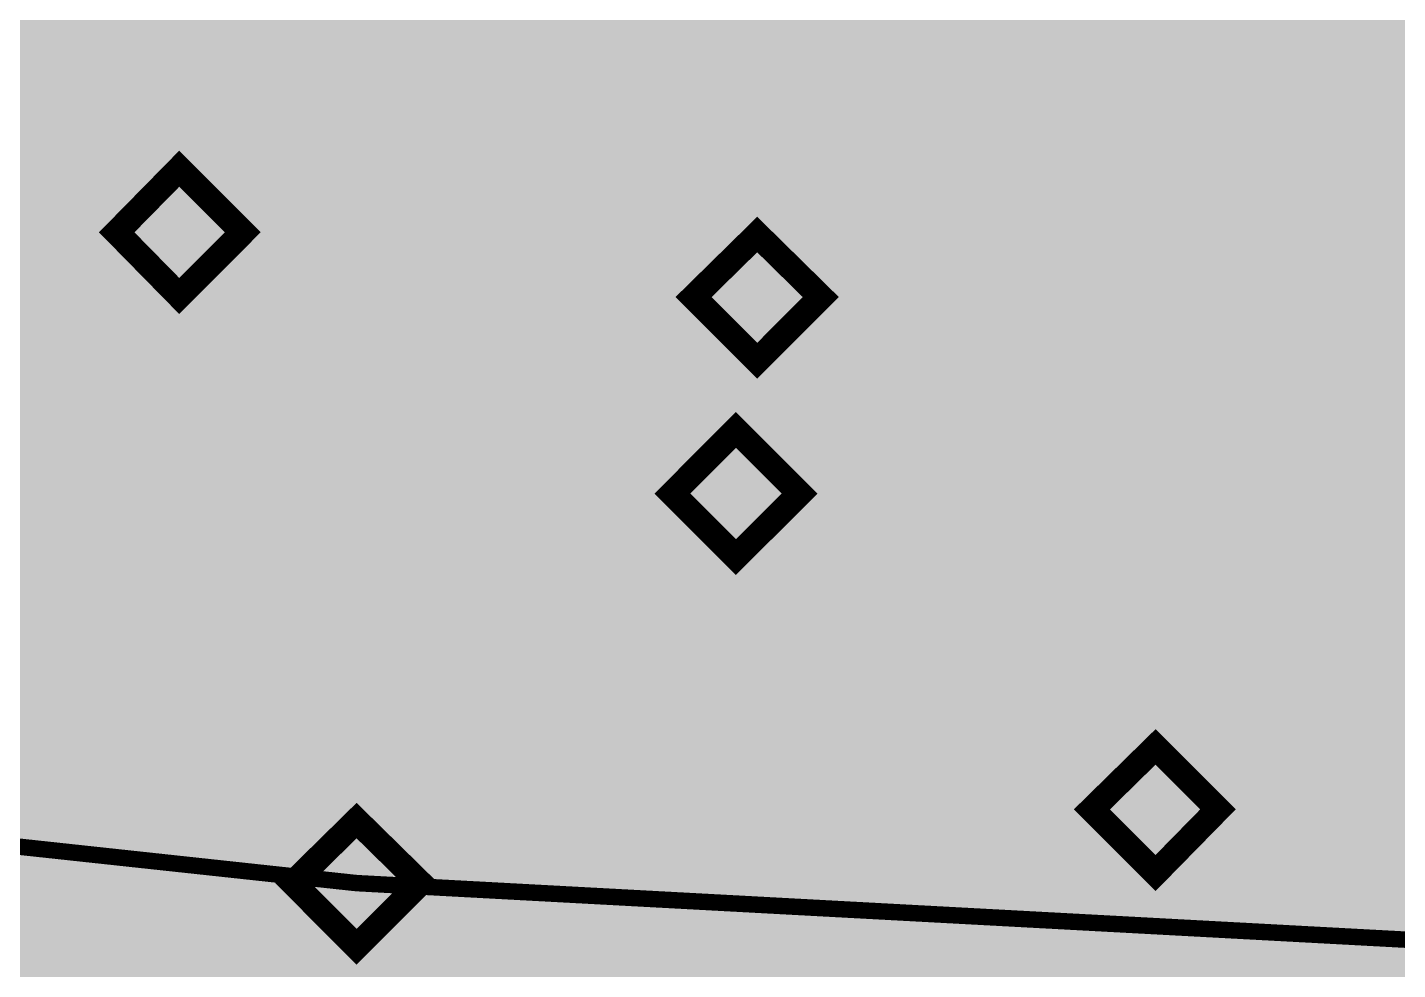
# Model space of a CAD drawing. Header units: millimetres. Extents: x 92 to 588, y 96 to 434.
# Drawn here: x 525.25 to 546.91, y 303.34 to 318.23 of the extents above; entities that cross this region are included whole.
import ezdxf

# ---------------------------------------------------------------- set-up
doc = ezdxf.new("R2010")
doc.units = ezdxf.units.MM
doc.layers.add('H', color=7, linetype='Continuous')
doc.layers.add('P', color=7, linetype='Continuous')

msp = doc.modelspace()

# ---------------------------------------------------------------- hatches: boundary and pattern name
at = {"layer": 'H', "linetype": 'Continuous'}
for points in [[(291.162, 223.903), (291.162, 433.788), (588.166, 433.788), (588.166, 223.903), (291.162, 223.903)], [(527.647, 313.984), (526.659, 314.99), (527.647, 315.995), (528.652, 314.99), (527.647, 313.984)], [(536.784, 312.961), (535.778, 313.967), (536.784, 314.955), (537.789, 313.967), (536.784, 312.961)], [(526.43, 311.515), (526.341, 311.515), (526.183, 311.55), (526.112, 311.568), (526.041, 311.603), (525.918, 311.691), (525.865, 311.744), (525.795, 311.815), (525.689, 312.009), (525.653, 312.115), (525.618, 312.238), (525.583, 312.538), (525.583, 312.697), (525.583, 312.873), (525.618, 313.173), (525.653, 313.314), (525.689, 313.438), (525.795, 313.685), (525.865, 313.773), (525.936, 313.879), (526.112, 314.02), (526.218, 314.09), (526.341, 314.143), (526.588, 314.196), (526.747, 314.196), (526.818, 314.196), (526.906, 314.196), (526.976, 314.178), (527.029, 314.161), (527.029, 313.826), (526.959, 313.861), (526.888, 313.879), (526.8, 313.896), (526.694, 313.896), (526.606, 313.896), (526.465, 313.861), (526.341, 313.808), (526.218, 313.738), (526.165, 313.685), (526.13, 313.632), (526.041, 313.491), (525.989, 313.332), (525.953, 313.138), (525.936, 313.032), (526.041, 312.856), (525.936, 312.785), (525.936, 312.75), (525.936, 312.679), (525.936, 312.626), (525.936, 312.503), (525.953, 312.273), (525.989, 312.185), (526.006, 312.115), (526.077, 311.991), (526.112, 311.938), (526.183, 311.868), (526.271, 311.833), (526.341, 311.797), (526.43, 311.797), (526.535, 311.797), (526.659, 311.85), (526.747, 311.903), (526.782, 311.938), (526.8, 311.974), (526.853, 312.079), (526.906, 312.238), (526.906, 312.397), (526.906, 312.468), (526.888, 312.609), (526.87, 312.662), (526.835, 312.714), (526.765, 312.803), (526.729, 312.838), (526.694, 312.873), (526.624, 312.908), (526.571, 312.908), (526.482, 312.926), (526.394, 312.926), (526.271, 312.926), (526.165, 312.891), (526.041, 312.856), (525.936, 313.032), (526.059, 313.12), (526.183, 313.173), (526.253, 313.191), (526.394, 313.208), (526.482, 313.208), (526.624, 313.208), (526.747, 313.191), (526.8, 313.173), (526.906, 313.103), (526.976, 313.067), (527.047, 313.014), (527.153, 312.873), (527.188, 312.785), (527.223, 312.697), (527.259, 312.503), (527.259, 312.309), (527.223, 312.115), (527.188, 312.027), (527.153, 311.956), (527.065, 311.815), (527.012, 311.762), (526.959, 311.691), (526.818, 311.603), (526.747, 311.568), (526.676, 311.55), (526.518, 311.515), (526.43, 311.515)], [(528.581, 311.568), (528.581, 312.45), (528.581, 312.732), (528.581, 313.738), (527.717, 312.732), (528.581, 312.732), (528.581, 312.45), (527.453, 312.45), (527.453, 312.82), (528.599, 314.143), (528.917, 314.143), (528.917, 312.732), (529.234, 312.732), (529.234, 312.45), (528.917, 312.45), (528.917, 311.568), (528.581, 311.568)], [(531.633, 311.568), (531.633, 312.45), (531.633, 312.732), (531.633, 313.738), (530.769, 312.732), (531.633, 312.732), (531.633, 312.45), (530.486, 312.45), (530.486, 312.82), (531.651, 314.143), (531.968, 314.143), (531.968, 312.732), (532.286, 312.732), (532.286, 312.45), (531.968, 312.45), (531.968, 311.568), (531.633, 311.568)], [(533.379, 311.515), (533.291, 311.515), (533.132, 311.55), (533.062, 311.568), (532.991, 311.603), (532.868, 311.691), (532.797, 311.744), (532.744, 311.815), (532.638, 312.009), (532.603, 312.115), (532.568, 312.238), (532.515, 312.538), (532.515, 312.697), (532.515, 312.873), (532.55, 313.173), (532.585, 313.314), (532.621, 313.438), (532.727, 313.685), (532.797, 313.773), (532.868, 313.879), (533.062, 314.02), (533.168, 314.09), (533.273, 314.143), (533.538, 314.196), (533.679, 314.196), (533.767, 314.196), (533.838, 314.196), (533.908, 314.178), (533.979, 314.161), (533.979, 313.826), (533.908, 313.861), (533.82, 313.879), (533.732, 313.896), (533.626, 313.896), (533.556, 313.896), (533.415, 313.861), (533.273, 313.808), (533.168, 313.738), (533.115, 313.685), (533.062, 313.632), (532.991, 313.491), (532.921, 313.332), (532.885, 313.138), (532.868, 313.032), (532.991, 312.856), (532.868, 312.785), (532.868, 312.75), (532.868, 312.679), (532.868, 312.626), (532.868, 312.503), (532.903, 312.273), (532.921, 312.185), (532.956, 312.115), (533.009, 311.991), (533.044, 311.938), (533.132, 311.868), (533.203, 311.833), (533.291, 311.797), (533.379, 311.797), (533.485, 311.797), (533.609, 311.85), (533.679, 311.903), (533.714, 311.938), (533.75, 311.974), (533.785, 312.079), (533.838, 312.238), (533.838, 312.397), (533.838, 312.468), (533.82, 312.609), (533.803, 312.662), (533.785, 312.714), (533.714, 312.803), (533.661, 312.838), (533.626, 312.873), (533.556, 312.908), (533.52, 312.908), (533.432, 312.926), (533.344, 312.926), (533.22, 312.926), (533.097, 312.891), (532.991, 312.856), (532.868, 313.032), (532.991, 313.12), (533.132, 313.173), (533.203, 313.191), (533.344, 313.208), (533.415, 313.208), (533.556, 313.208), (533.679, 313.191), (533.732, 313.173), (533.855, 313.103), (533.908, 313.067), (533.979, 313.014), (534.085, 312.873), (534.12, 312.785), (534.155, 312.697), (534.191, 312.503), (534.191, 312.309), (534.155, 312.115), (534.138, 312.027), (534.102, 311.956), (534.014, 311.815), (533.961, 311.762), (533.891, 311.691), (533.767, 311.603), (533.697, 311.568), (533.626, 311.55), (533.467, 311.515), (533.379, 311.515)], [(529.657, 311.568), (529.657, 312.062), (530.063, 312.062), (530.063, 311.568), (529.657, 311.568)], [(536.448, 309.857), (535.443, 310.862), (536.448, 311.868), (537.454, 310.862), (536.448, 309.857)], [(537.454, 308.463), (537.366, 308.463), (537.207, 308.499), (537.136, 308.516), (537.066, 308.552), (536.942, 308.64), (536.872, 308.693), (536.819, 308.763), (536.713, 308.957), (536.678, 309.063), (536.642, 309.187), (536.607, 309.487), (536.59, 309.645), (536.59, 309.822), (536.625, 310.122), (536.66, 310.263), (536.695, 310.386), (536.801, 310.633), (536.872, 310.721), (536.96, 310.827), (537.136, 310.968), (537.242, 311.039), (537.348, 311.092), (537.613, 311.145), (537.754, 311.145), (537.842, 311.145), (537.912, 311.145), (537.983, 311.127), (538.054, 311.109), (538.054, 310.774), (537.983, 310.809), (537.895, 310.827), (537.807, 310.845), (537.701, 310.845), (537.63, 310.845), (537.489, 310.809), (537.348, 310.757), (537.242, 310.686), (537.189, 310.633), (537.136, 310.58), (537.066, 310.439), (536.995, 310.28), (536.96, 310.086), (536.942, 309.98), (537.066, 309.804), (536.942, 309.733), (536.942, 309.698), (536.942, 309.663), (536.942, 309.628), (536.942, 309.575), (536.942, 309.451), (536.978, 309.222), (536.995, 309.134), (537.03, 309.063), (537.083, 308.94), (537.136, 308.887), (537.207, 308.816), (537.277, 308.781), (537.366, 308.746), (537.454, 308.746), (537.56, 308.746), (537.683, 308.799), (537.754, 308.852), (537.789, 308.887), (537.824, 308.922), (537.877, 309.028), (537.912, 309.187), (537.912, 309.345), (537.912, 309.416), (537.895, 309.557), (537.877, 309.61), (537.86, 309.663), (537.789, 309.751), (537.736, 309.786), (537.701, 309.822), (537.63, 309.857), (537.595, 309.857), (537.507, 309.875), (537.419, 309.875), (537.295, 309.875), (537.172, 309.839), (537.066, 309.804), (536.942, 309.98), (537.083, 310.069), (537.207, 310.122), (537.277, 310.139), (537.419, 310.157), (537.489, 310.157), (537.63, 310.157), (537.754, 310.139), (537.807, 310.122), (537.93, 310.051), (537.983, 310.016), (538.054, 309.963), (538.159, 309.822), (538.195, 309.733), (538.23, 309.645), (538.265, 309.469), (538.265, 309.345), (538.265, 309.257), (538.23, 309.063), (538.212, 308.975), (538.177, 308.904), (538.089, 308.763), (538.036, 308.71), (537.965, 308.64), (537.842, 308.552), (537.771, 308.516), (537.701, 308.499), (537.542, 308.463), (537.454, 308.463)], [(539.606, 308.516), (539.606, 309.398), (539.606, 309.681), (539.606, 310.686), (538.741, 309.681), (539.606, 309.681), (539.606, 309.398), (538.459, 309.398), (538.459, 309.769), (539.623, 311.092), (539.941, 311.092), (539.941, 309.681), (540.241, 309.681), (540.241, 309.398), (539.941, 309.398), (539.941, 308.516), (539.606, 308.516)], [(542.216, 308.463), (542.022, 308.481), (541.934, 308.499), (541.758, 308.552), (541.617, 308.622), (541.617, 308.993), (541.758, 308.904), (541.934, 308.834), (542.022, 308.799), (542.199, 308.763), (542.287, 308.763), (542.393, 308.763), (542.499, 308.799), (542.551, 308.816), (542.64, 308.869), (542.693, 308.904), (542.745, 308.975), (542.798, 309.081), (542.816, 309.116), (542.834, 309.24), (542.834, 309.381), (542.798, 309.487), (542.781, 309.539), (542.763, 309.575), (542.71, 309.645), (542.675, 309.681), (542.587, 309.716), (542.499, 309.751), (542.393, 309.769), (542.287, 309.769), (542.128, 309.769), (542.128, 310.051), (542.252, 310.051), (542.357, 310.069), (542.551, 310.122), (542.64, 310.174), (542.675, 310.192), (542.728, 310.263), (542.781, 310.386), (542.781, 310.492), (542.781, 310.545), (542.763, 310.615), (542.745, 310.651), (542.728, 310.686), (542.675, 310.757), (542.64, 310.774), (542.569, 310.809), (542.499, 310.827), (542.41, 310.845), (542.322, 310.845), (542.234, 310.845), (542.146, 310.827), (542.04, 310.809), (541.952, 310.774), (541.881, 310.739), (541.811, 310.704), (541.758, 310.651), (541.705, 310.633), (541.687, 310.986), (541.811, 311.056), (541.987, 311.109), (542.075, 311.127), (542.269, 311.145), (542.357, 311.145), (542.516, 311.145), (542.657, 311.109), (542.728, 311.092), (542.851, 311.039), (542.904, 311.003), (542.957, 310.968), (543.045, 310.862), (543.063, 310.809), (543.098, 310.739), (543.134, 310.598), (543.134, 310.527), (543.116, 310.421), (543.045, 310.227), (542.992, 310.157), (542.922, 310.069), (542.745, 309.98), (542.657, 309.945), (542.728, 309.91), (542.834, 309.875), (542.922, 309.822), (542.992, 309.751), (543.045, 309.716), (543.098, 309.628), (543.134, 309.557), (543.151, 309.504), (543.169, 309.363), (543.186, 309.275), (543.169, 309.187), (543.151, 309.028), (543.116, 308.957), (543.081, 308.887), (543.01, 308.763), (542.957, 308.693), (542.887, 308.64), (542.763, 308.552), (542.675, 308.516), (542.604, 308.499), (542.41, 308.463), (542.322, 308.463), (542.216, 308.463)], [(544.386, 308.463), (544.298, 308.463), (544.139, 308.499), (544.068, 308.516), (543.998, 308.552), (543.874, 308.64), (543.821, 308.693), (543.751, 308.763), (543.645, 308.957), (543.61, 309.063), (543.575, 309.187), (543.539, 309.487), (543.539, 309.822), (543.575, 310.122), (543.61, 310.263), (543.645, 310.386), (543.751, 310.633), (543.821, 310.721), (543.892, 310.827), (544.068, 310.968), (544.174, 311.039), (544.298, 311.092), (544.545, 311.145), (544.686, 311.145), (544.774, 311.145), (544.862, 311.145), (544.933, 311.127), (544.986, 311.109), (544.986, 310.774), (544.915, 310.809), (544.845, 310.827), (544.739, 310.845), (544.65, 310.845), (544.562, 310.845), (544.421, 310.809), (544.298, 310.757), (544.174, 310.686), (544.121, 310.633), (544.068, 310.58), (543.998, 310.439), (543.945, 310.28), (543.892, 310.086), (543.892, 309.98), (543.998, 309.804), (543.892, 309.733), (543.892, 309.698), (543.892, 309.663), (543.892, 309.628), (543.874, 309.575), (543.892, 309.451), (543.91, 309.222), (543.927, 309.134), (543.963, 309.063), (544.033, 308.94), (544.068, 308.887), (544.139, 308.816), (544.227, 308.781), (544.298, 308.746), (544.386, 308.746), (544.492, 308.746), (544.615, 308.799), (544.703, 308.852), (544.721, 308.887), (544.756, 308.922), (544.809, 309.028), (544.845, 309.187), (544.862, 309.345), (544.862, 309.416), (544.845, 309.557), (544.809, 309.61), (544.792, 309.663), (544.721, 309.751), (544.686, 309.786), (544.65, 309.822), (544.562, 309.857), (544.527, 309.857), (544.439, 309.875), (544.351, 309.875), (544.227, 309.875), (544.121, 309.839), (543.998, 309.804), (543.892, 309.98), (544.015, 310.069), (544.139, 310.122), (544.21, 310.139), (544.351, 310.157), (544.421, 310.157), (544.58, 310.157), (544.686, 310.139), (544.756, 310.122), (544.862, 310.051), (544.933, 310.016), (545.003, 309.963), (545.109, 309.822), (545.144, 309.733), (545.18, 309.645), (545.215, 309.469), (545.215, 309.345), (545.215, 309.257), (545.18, 309.063), (545.144, 308.975), (545.109, 308.904), (545.021, 308.763), (544.968, 308.71), (544.915, 308.64), (544.774, 308.552), (544.703, 308.516), (544.633, 308.499), (544.474, 308.463), (544.386, 308.463)], [(540.664, 308.516), (540.664, 309.01), (541.087, 309.01), (541.087, 308.516), (540.664, 308.516)], [(524.701, 305.535), (524.542, 305.571), (524.472, 305.588), (524.401, 305.624), (524.278, 305.712), (524.225, 305.765), (524.154, 305.835), (524.048, 306.029), (524.013, 306.135), (523.978, 306.259), (523.942, 306.558), (523.942, 306.717), (523.942, 306.894), (523.978, 307.193), (524.013, 307.335), (524.048, 307.458), (524.154, 307.705), (524.225, 307.811), (524.295, 307.899), (524.472, 308.058), (524.577, 308.111), (524.701, 308.164), (524.948, 308.217), (525.089, 308.217), (525.177, 308.217), (525.248, 308.217), (525.336, 308.199), (525.389, 308.181), (525.389, 307.846), (525.318, 307.881), (525.23, 307.899), (525.142, 307.917), (525.054, 307.917), (524.965, 307.917), (524.824, 307.899), (524.701, 307.846), (524.577, 307.758), (524.525, 307.705), (524.472, 307.652), (524.401, 307.511), (524.348, 307.352), (524.295, 307.158), (524.295, 307.052), (524.401, 306.876), (524.295, 306.805), (524.295, 306.77), (524.278, 306.735), (524.278, 306.647), (524.295, 306.523), (524.313, 306.294), (524.33, 306.206), (524.366, 306.135), (524.436, 306.012), (524.472, 305.959), (524.542, 305.888), (524.63, 305.853), (524.701, 305.818), (524.789, 305.818), (524.895, 305.818), (525.018, 305.871), (525.089, 305.923), (525.124, 305.959), (525.16, 306.012), (525.212, 306.1), (525.248, 306.276), (525.265, 306.417), (525.265, 306.488), (525.23, 306.629), (525.212, 306.682), (525.195, 306.735), (525.124, 306.823), (525.089, 306.858), (525.054, 306.894), (524.965, 306.929), (524.93, 306.929), (524.842, 306.947), (524.754, 306.947), (524.63, 306.947), (524.525, 306.911), (524.401, 306.876), (524.295, 307.052), (524.419, 307.141), (524.542, 307.193), (524.613, 307.211), (524.754, 307.229), (524.824, 307.246), (524.965, 307.229), (525.089, 307.211), (525.16, 307.193), (525.265, 307.123), (525.336, 307.088), (525.406, 307.035), (525.512, 306.894), (525.548, 306.805), (525.583, 306.735), (525.6, 306.541), (525.618, 306.417), (525.6, 306.329), (525.583, 306.135), (525.548, 306.065), (525.512, 305.976), (525.424, 305.835), (525.371, 305.782), (525.318, 305.712), (525.177, 305.624), (525.107, 305.588), (525.036, 305.571), (524.877, 305.535), (524.701, 305.535)], [(526.659, 305.535), (526.5, 305.571), (526.412, 305.588), (526.341, 305.624), (526.218, 305.712), (526.165, 305.765), (526.094, 305.835), (526.006, 306.029), (525.953, 306.135), (525.918, 306.259), (525.883, 306.558), (525.883, 306.717), (525.883, 306.894), (525.918, 307.193), (525.953, 307.335), (525.989, 307.458), (526.094, 307.705), (526.165, 307.811), (526.235, 307.899), (526.412, 308.058), (526.535, 308.111), (526.641, 308.164), (526.906, 308.217), (527.047, 308.217), (527.117, 308.217), (527.206, 308.217), (527.276, 308.199), (527.329, 308.181), (527.329, 307.846), (527.259, 307.881), (527.188, 307.899), (527.1, 307.917), (526.994, 307.917), (526.923, 307.917), (526.765, 307.899), (526.641, 307.846), (526.518, 307.758), (526.465, 307.705), (526.43, 307.652), (526.341, 307.511), (526.288, 307.352), (526.253, 307.158), (526.235, 307.052), (526.341, 306.876), (526.235, 306.805), (526.235, 306.77), (526.235, 306.735), (526.235, 306.523), (526.253, 306.294), (526.288, 306.206), (526.306, 306.135), (526.377, 306.012), (526.412, 305.959), (526.482, 305.888), (526.571, 305.853), (526.641, 305.818), (526.747, 305.818), (526.835, 305.818), (526.976, 305.871), (527.047, 305.923), (527.082, 305.959), (527.1, 306.012), (527.153, 306.1), (527.206, 306.276), (527.206, 306.417), (527.206, 306.488), (527.188, 306.629), (527.17, 306.682), (527.135, 306.735), (527.082, 306.823), (527.029, 306.858), (526.994, 306.894), (526.923, 306.929), (526.87, 306.929), (526.782, 306.947), (526.694, 306.947), (526.571, 306.947), (526.465, 306.911), (526.341, 306.876), (526.235, 307.052), (526.359, 307.141), (526.482, 307.193), (526.553, 307.211), (526.694, 307.229), (526.782, 307.246), (526.923, 307.229), (527.047, 307.211), (527.1, 307.193), (527.223, 307.123), (527.276, 307.088), (527.347, 307.035), (527.453, 306.894), (527.488, 306.805), (527.523, 306.735), (527.558, 306.541), (527.558, 306.417), (527.558, 306.329), (527.523, 306.135), (527.488, 306.065), (527.453, 305.976), (527.364, 305.835), (527.311, 305.782), (527.259, 305.712), (527.117, 305.624), (527.047, 305.588), (526.976, 305.571), (526.818, 305.535), (526.659, 305.535)], [(529.993, 305.588), (529.993, 306.47), (529.993, 306.753), (529.993, 307.758), (529.128, 306.753), (529.993, 306.753), (529.993, 306.47), (528.846, 306.47), (528.846, 306.841), (530.01, 308.164), (530.328, 308.164), (530.328, 306.753), (530.628, 306.753), (530.628, 306.47), (530.328, 306.47), (530.328, 305.588), (529.993, 305.588)], [(531.298, 305.535), (531.21, 305.553), (531.139, 305.553), (531.069, 305.571), (531.069, 305.906), (531.139, 305.888), (531.227, 305.853), (531.315, 305.835), (531.404, 305.835), (531.492, 305.835), (531.651, 305.871), (531.774, 305.923), (531.898, 306.012), (531.95, 306.065), (531.986, 306.118), (532.056, 306.259), (532.127, 306.417), (532.162, 306.594), (532.162, 306.7), (532.056, 306.894), (532.162, 306.947), (532.162, 307.017), (532.162, 307.229), (532.145, 307.458), (532.127, 307.546), (532.092, 307.617), (532.021, 307.74), (531.986, 307.793), (531.95, 307.828), (531.88, 307.899), (531.827, 307.917), (531.756, 307.934), (531.668, 307.934), (531.562, 307.934), (531.421, 307.881), (531.351, 307.828), (531.315, 307.793), (531.298, 307.74), (531.245, 307.652), (531.192, 307.493), (531.192, 307.352), (531.192, 307.264), (531.21, 307.141), (531.245, 307.07), (531.263, 307.017), (531.333, 306.929), (531.368, 306.894), (531.404, 306.876), (531.474, 306.841), (531.527, 306.823), (531.615, 306.805), (531.704, 306.805), (531.809, 306.805), (531.933, 306.841), (532.056, 306.894), (532.162, 306.7), (532.021, 306.611), (531.898, 306.558), (531.827, 306.541), (531.704, 306.523), (531.633, 306.523), (531.492, 306.523), (531.368, 306.558), (531.298, 306.576), (531.192, 306.629), (531.121, 306.664), (531.051, 306.735), (530.945, 306.858), (530.91, 306.947), (530.875, 307.017), (530.839, 307.229), (530.839, 307.335), (530.839, 307.423), (530.875, 307.617), (530.91, 307.705), (530.945, 307.776), (531.033, 307.917), (531.086, 307.987), (531.139, 308.04), (531.28, 308.128), (531.351, 308.164), (531.421, 308.181), (531.58, 308.217), (531.668, 308.217), (531.756, 308.217), (531.915, 308.199), (531.986, 308.164), (532.056, 308.128), (532.18, 308.04), (532.233, 307.987), (532.303, 307.917), (532.409, 307.723), (532.444, 307.617), (532.48, 307.493), (532.515, 307.211), (532.515, 307.035), (532.515, 306.876), (532.48, 306.576), (532.444, 306.435), (532.409, 306.294), (532.303, 306.047), (532.233, 305.959), (532.162, 305.853), (531.986, 305.694), (531.88, 305.641), (531.774, 305.588), (531.51, 305.535), (531.368, 305.535), (531.298, 305.535)], [(543.081, 304.865), (542.075, 305.871), (543.081, 306.858), (544.068, 305.871), (543.081, 304.865)], [(528.017, 305.588), (528.017, 306.082), (528.423, 306.082), (528.423, 305.588), (528.017, 305.588)], [(530.451, 303.701), (529.446, 304.706), (530.451, 305.694), (531.457, 304.706), (530.451, 303.701)]]:
    msp.add_hatch(color=7, dxfattribs=at).paths.add_polyline_path(points)

# ---------------------------------------------------------------- linework, layer by layer
at = {"layer": 'P', "color": 7}
for points, const_width in [([(378.563, 398.404), (388.282, 403.131), (401.246, 404.49), (408.443, 397.804), (417.703, 384.946), (430.086, 359.934), (447.284, 335.275), (470.99, 318.253), (496.408, 306.894), (507.062, 307.229), (530.451, 304.706), (561.531, 303.031), (581.234, 313.738)], 0.26), ([(526.659, 314.99), (527.647, 313.984), (528.652, 314.99), (527.647, 315.995), (526.659, 314.99), (526.659, 314.99)], 0.4), ([(535.778, 313.967), (536.784, 312.961), (537.789, 313.967), (536.784, 314.955), (535.778, 313.967), (535.778, 313.967)], 0.4), ([(535.443, 310.862), (536.448, 309.857), (537.454, 310.862), (536.448, 311.868), (535.443, 310.862), (535.443, 310.862)], 0.4), ([(542.075, 305.871), (543.081, 304.865), (544.068, 305.871), (543.081, 306.858), (542.075, 305.871), (542.075, 305.871)], 0.4), ([(529.446, 304.706), (530.451, 303.701), (531.457, 304.706), (530.451, 305.694), (529.446, 304.706), (529.446, 304.706)], 0.4)]:
    msp.add_lwpolyline(points, dxfattribs=dict(at, const_width=const_width))

doc.saveas('drawing.dxf')
